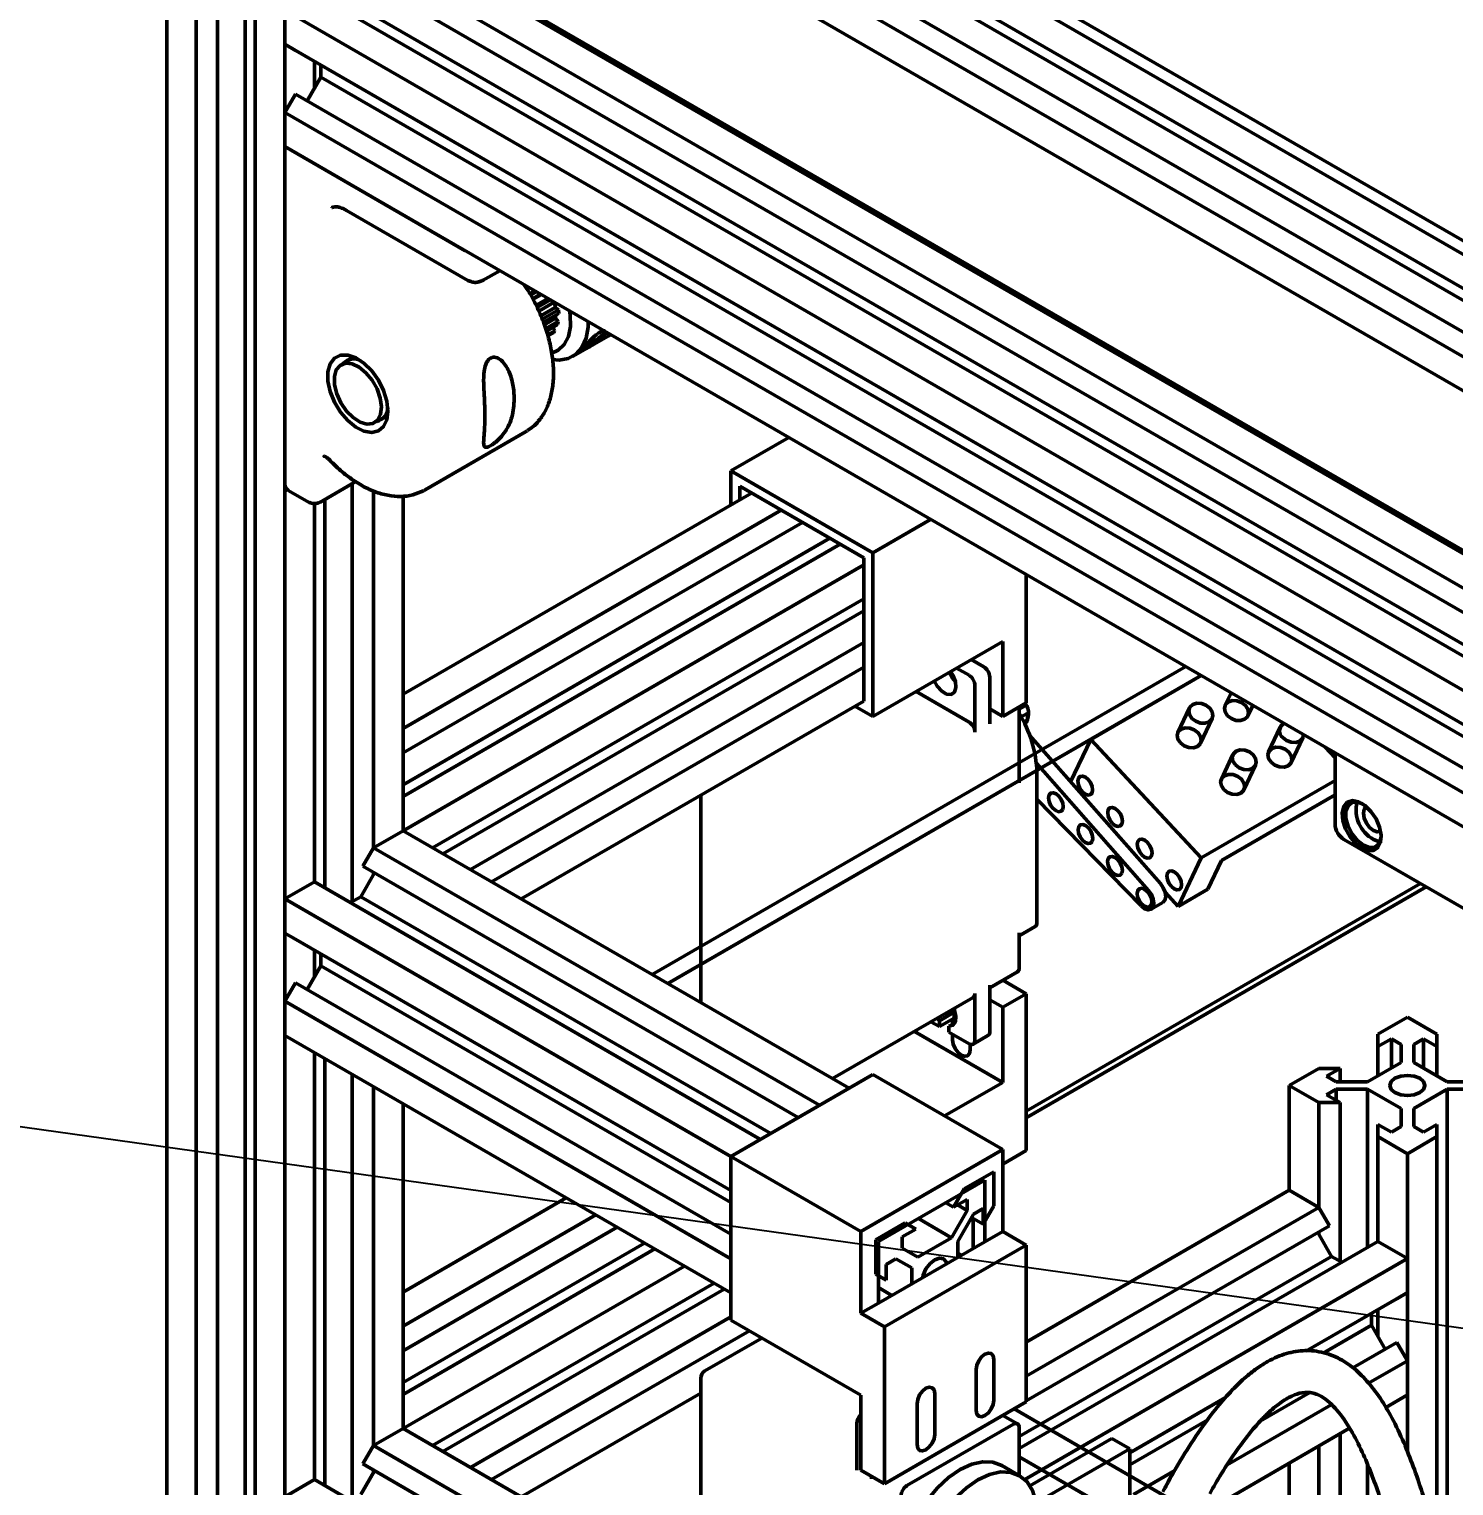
# Model space of a CAD drawing. Header units: millimetres. Extents: x 0 to 2215, y 0 to 863.
# Drawn here: x 1168.1 to 1253.4, y 499.2 to 586.4 of the extents above; entities that cross this region are included whole.
import ezdxf
from ezdxf import colors
from ezdxf.entities.mleader import LeaderData, LeaderLine
from ezdxf.math import Vec2, Vec3

# ---------------------------------------------------------------- set-up
doc = ezdxf.new("R2010")
doc.units = ezdxf.units.MM
doc.layers.add('粗实线层', color=7, linetype='Continuous', lineweight=50)
doc.styles.get("Standard").update_dxf_attribs({"font": ''})
doc.styles.get('Standard').set_extended_font_data('汉仪长仿宋体')

msp = doc.modelspace()

# ---------------------------------------------------------------- linework, layer by layer
at = {"layer": '粗实线层'}
for p, q in [((1176.324, 491.946), (1176.324, 618.51)), ((1181.012, 491.729), (1181.012, 618.293)), ((1178.092, 490.925), (1178.092, 617.489)), ((1179.365, 490.925), (1179.365, 617.489)), ((1181.628, 488.884), (1181.628, 615.448)), ((1183.395, 614.427), (1310.675, 540.951)), ((1183.395, 487.864), (1183.395, 614.427)), ((1183.395, 613.611), (1310.675, 540.134)), ((1183.395, 611.57), (1310.675, 538.093)), ((1184.032, 611.202), (1310.675, 538.093)), ((1185.552, 609.614), (1310.675, 537.382)), ((1184.032, 608.589), (1310.675, 535.48)), ((1183.395, 607.487), (1310.675, 534.01)), ((1183.395, 605.446), (1310.675, 531.969)), ((1190.467, 591.811), (1310.675, 522.416)), ((1190.467, 591.607), (1310.675, 522.212)), ((1188.699, 590.586), (1310.675, 520.171)), ((1188.062, 589.484), (1310.675, 518.701)), ((1185.163, 588.545), (1310.675, 516.089)), ((1187.935, 587.655), (1310.675, 516.799)), ((1183.395, 587.525), (1310.675, 514.048)), ((1183.395, 587.525), (1183.395, 585.483)), ((1183.395, 585.483), (1310.675, 512.007)), ((1183.395, 585.483), (1184.032, 585.116)), ((1184.032, 585.116), (1310.675, 512.006)), ((1185.163, 582.854), (1185.163, 584.463)), ((1185.552, 584.238), (1185.552, 583.527)), ((1185.552, 583.527), (1184.728, 582.101)), ((1185.552, 583.527), (1310.675, 511.296)), ((1184.032, 582.503), (1183.395, 581.401)), ((1184.032, 582.503), (1310.675, 509.394)), ((1183.395, 581.401), (1310.675, 507.924)), ((1183.395, 581.401), (1183.395, 579.359)), ((1183.395, 579.359), (1194.193, 573.126)), ((1183.395, 559.241), (1183.395, 579.359)), ((1183.395, 579.359), (1310.675, 505.883)), ((1187.086, 575.546), (1194.348, 571.354)), ((1195.221, 571.34), (1196.254, 571.936)), ((1197.782, 571.001), (1197.827, 571.028)), ((1197.857, 570.892), (1197.96, 570.952)), ((1198.052, 570.552), (1198.352, 570.725)), ((1198.094, 570.476), (1198.438, 570.675)), ((1198.216, 570.259), (1198.688, 570.531)), ((1198.243, 570.212), (1198.742, 570.5)), ((1198.425, 569.874), (1199.126, 570.278)), ((1198.49, 569.726), (1199.286, 570.186)), ((1198.586, 569.513), (1199.519, 570.052)), ((1198.712, 569.23), (1199.58, 569.731)), ((1198.802, 569.029), (1199.766, 569.586)), ((1198.868, 568.845), (1199.783, 569.373)), ((1199.766, 569.586), (1199.58, 569.731)), ((1199.766, 569.586), (1199.783, 569.373)), ((1198.916, 568.7), (1199.588, 569.088)), ((1198.999, 568.454), (1199.754, 568.89)), ((1199.043, 568.325), (1199.715, 568.713)), ((1199.555, 568.34), (1199.436, 568.551)), ((1199.754, 568.89), (1199.588, 569.088)), ((1199.754, 568.89), (1199.715, 568.713)), ((1199.122, 568.09), (1199.555, 568.34)), ((1199.142, 568.031), (1199.464, 568.217)), ((1199.187, 567.992), (1199.169, 568.046)), ((1199.555, 568.34), (1199.464, 568.217)), ((1200.618, 566.8), (1202.74, 568.025)), ((1202.603, 568.106), (1202.663, 568.236)), ((1202.876, 568.113), (1202.74, 568.025)), ((1187.34, 566.64), (1186.762, 566.306)), ((1188.762, 562.842), (1189.34, 563.176)), ((1197.897, 562.345), (1197.802, 562.288)), ((1191.792, 558.818), (1197.802, 562.288)), ((1213.551, 561.951), (1210.089, 559.952)), ((1186.082, 560.599), (1186.085, 560.596)), ((1210.089, 559.952), (1218.574, 555.054)), ((1210.089, 557.911), (1210.089, 559.952)), ((1185.485, 558.068), (1187.641, 559.313)), ((1187.426, 534.174), (1187.426, 559.188)), ((1210.619, 559.034), (1218.044, 554.748)), ((1210.619, 558.217), (1210.619, 559.034)), ((1183.603, 558.783), (1184.842, 558.068)), ((1185.163, 535.358), (1185.163, 557.998)), ((1185.779, 535.003), (1185.779, 558.237)), ((1188.699, 537.399), (1188.699, 558.752)), ((1190.467, 546.583), (1211.326, 558.625)), ((1190.467, 538.419), (1190.467, 558.443)), ((1190.467, 544.542), (1213.094, 557.605)), ((1190.467, 543.073), (1214.367, 556.87)), ((1222.036, 557.052), (1218.574, 555.054)), ((1190.467, 541.171), (1216.014, 555.919)), ((1190.467, 540.46), (1216.63, 555.564)), ((1218.044, 554.748), (1218.044, 546.174)), ((1218.574, 555.054), (1218.574, 545.255)), ((1190.467, 538.419), (1218.044, 554.339)), ((1227.766, 553.744), (1227.766, 546.071)), ((1192.235, 537.399), (1218.044, 552.298)), ((1192.235, 537.399), (1218.044, 552.298)), ((1192.85, 537.043), (1218.044, 551.587)), ((1194.498, 536.092), (1218.044, 549.685)), ((1226.352, 549.746), (1218.574, 545.255)), ((1226.352, 549.746), (1226.352, 545.255)), ((1224.473, 548.661), (1225.221, 548.229)), ((1195.771, 535.357), (1218.044, 548.215)), ((1237.306, 548.238), (1205.382, 529.809)), ((1238.234, 547.702), (1206.311, 529.273)), ((1223.589, 548.15), (1224.337, 547.719)), ((1225.574, 547.616), (1225.574, 544.82)), ((1238.234, 547.702), (1231.619, 543.883)), ((1221.167, 546.752), (1224.337, 544.922)), ((1224.69, 544.309), (1224.69, 547.106)), ((1240.016, 546.673), (1239.665, 545.929)), ((1197.539, 534.337), (1218.044, 546.174)), ((1218.574, 545.255), (1217.513, 545.868)), ((1227.766, 546.071), (1226.352, 545.255)), ((1227.7, 545.899), (1227.342, 545.692)), ((1227.342, 545.826), (1227.342, 541.288)), ((1237.533, 545.771), (1236.836, 544.296)), ((1241.021, 545.289), (1241.319, 545.92)), ((1226.352, 545.255), (1225.574, 545.704)), ((1227.822, 545.442), (1227.455, 545.23)), ((1227.822, 545.031), (1227.62, 544.914)), ((1227.769, 545.461), (1227.822, 545.442)), ((1238.192, 543.656), (1238.889, 545.13)), ((1227.962, 544.128), (1235.79, 535.256)), ((1242.961, 544.616), (1242.264, 543.142)), ((1231.619, 543.883), (1230.419, 541.344)), ((1231.619, 543.883), (1238.231, 536.792)), ((1243.621, 542.501), (1244.317, 543.975)), ((1246.243, 542.782), (1245.644, 543.424)), ((1228.372, 542.454), (1235.083, 534.848)), ((1240.132, 542.983), (1239.436, 541.509)), ((1240.792, 540.868), (1241.489, 542.342)), ((1246.243, 543.078), (1246.243, 538.814)), ((1228.403, 541.9), (1228.403, 532.918)), ((1238.231, 536.792), (1246.243, 541.417)), ((1208.281, 540.538), (1208.281, 528.136)), ((1246.243, 540.559), (1239.442, 536.633)), ((1228.403, 540.316), (1234.635, 533.918)), ((1190.467, 538.419), (1188.699, 537.399)), ((1217.16, 523.01), (1190.467, 538.419)), ((1188.699, 537.399), (1188.062, 536.297)), ((1215.392, 521.989), (1188.699, 537.399)), ((1246.773, 537.896), (1258.102, 531.356)), ((1246.95, 537.794), (1246.773, 537.896)), ((1258.112, 531.35), (1246.95, 537.794)), ((1214.119, 521.254), (1188.062, 536.297)), ((1236.861, 533.891), (1238.231, 536.792)), ((1238.629, 534.912), (1239.442, 536.633)), ((1185.163, 535.358), (1183.395, 534.337)), ((1211.856, 519.948), (1185.163, 535.358)), ((1188.759, 535.895), (1187.935, 534.468)), ((1188.699, 535.791), (1188.699, 535.929)), ((1187.935, 534.468), (1187.32, 534.113)), ((1212.471, 520.303), (1187.935, 534.468)), ((1227.766, 521.643), (1251.347, 535.255)), ((1227.766, 521.234), (1251.701, 535.051)), ((1236.072, 534.738), (1236.861, 533.891)), ((1236.861, 533.891), (1238.629, 534.912)), ((1183.395, 534.337), (1183.395, 532.296)), ((1210.089, 518.928), (1183.395, 534.337)), ((1235.236, 533.717), (1235.943, 534.125)), ((1227.342, 532.137), (1228.299, 532.689)), ((1210.089, 516.886), (1183.395, 532.296)), ((1183.395, 532.296), (1184.032, 531.928)), ((1210.089, 516.886), (1184.032, 531.928)), ((1227.342, 532.306), (1227.342, 530.203)), ((1185.163, 529.667), (1185.163, 531.275)), ((1185.552, 531.051), (1185.552, 530.34)), ((1185.552, 530.34), (1184.728, 528.913)), ((1210.089, 516.175), (1185.552, 530.34)), ((1184.032, 529.316), (1183.395, 528.213)), ((1210.089, 514.273), (1184.032, 529.316)), ((1225.574, 529.014), (1227.239, 529.975)), ((1226.369, 529.473), (1227.766, 528.666)), ((1216.167, 523.583), (1224.587, 528.444)), ((1224.69, 525.876), (1224.69, 528.673)), ((1225.574, 529.183), (1225.574, 526.386)), ((1227.766, 528.666), (1226.352, 527.85)), ((1227.766, 528.666), (1227.766, 519.276)), ((1210.089, 512.804), (1183.395, 528.213)), ((1183.395, 528.213), (1183.395, 526.172)), ((1222.569, 527.04), (1223.453, 527.551)), ((1223.453, 527.551), (1223.321, 527.713)), ((1223.347, 527.678), (1223.347, 527.728)), ((1223.453, 527.203), (1223.453, 527.551)), ((1225.574, 528.299), (1226.352, 527.85)), ((1226.352, 527.85), (1226.352, 523.359)), ((1222.061, 526.986), (1222.569, 526.692)), ((1222.569, 527.04), (1222.438, 527.203)), ((1223.453, 527.203), (1222.569, 526.692)), ((1222.569, 526.692), (1222.569, 527.04)), ((1223.135, 526.714), (1223.5, 526.924)), ((1223.135, 526.714), (1223.135, 526.366)), ((1223.347, 526.836), (1223.347, 527.141)), ((1250.571, 527.254), (1248.803, 526.234)), ((1252.338, 526.234), (1250.571, 527.254)), ((1210.089, 510.762), (1183.395, 526.172)), ((1221.066, 526.411), (1226.352, 523.359)), ((1223.135, 526.366), (1224.337, 525.672)), ((1223.347, 525.91), (1223.347, 526.243)), ((1224.587, 525.647), (1225.471, 526.157)), ((1248.803, 526.234), (1248.803, 525.499)), ((1248.803, 525.499), (1249.616, 525.968)), ((1249.616, 525.968), (1250.196, 525.633)), ((1249.616, 524.213), (1249.616, 525.968)), ((1250.946, 525.633), (1251.525, 525.968)), ((1251.525, 525.968), (1252.338, 525.499)), ((1251.525, 524.213), (1251.525, 525.968)), ((1252.338, 525.499), (1252.338, 526.234)), ((1185.163, 499.581), (1185.163, 525.151)), ((1224.408, 525.639), (1224.408, 525.298)), ((1248.803, 523.744), (1248.803, 525.499)), ((1250.196, 525.633), (1250.196, 524.548)), ((1250.946, 524.548), (1250.946, 525.633)), ((1252.338, 523.744), (1252.338, 525.499)), ((1185.779, 499.226), (1185.779, 524.796)), ((1245.267, 524.193), (1243.5, 523.172)), ((1246.54, 524.193), (1245.267, 524.193)), ((1245.727, 523.723), (1246.54, 524.193)), ((1246.54, 523.389), (1246.54, 524.193)), ((1250.196, 524.548), (1248.187, 523.389)), ((1252.954, 523.389), (1250.946, 524.548)), ((1187.426, 498.397), (1187.426, 523.845)), ((1188.699, 501.622), (1188.699, 523.11)), ((1218.574, 523.826), (1210.089, 518.928)), ((1226.352, 519.336), (1218.574, 523.826)), ((1226.352, 523.359), (1222.868, 521.348)), ((1243.5, 523.172), (1245.267, 522.152)), ((1243.5, 516.897), (1243.5, 523.172)), ((1246.307, 523.389), (1245.727, 523.723)), ((1248.187, 523.389), (1246.307, 523.389)), ((1254.834, 523.389), (1252.954, 523.389)), ((1245.727, 522.621), (1246.307, 522.956)), ((1246.54, 522.152), (1245.727, 522.621)), ((1246.307, 522.956), (1248.187, 522.956)), ((1246.307, 522.286), (1246.307, 522.956)), ((1248.187, 522.956), (1250.196, 521.796)), ((1248.187, 513.48), (1248.187, 522.956)), ((1250.946, 521.796), (1252.954, 522.956)), ((1252.954, 522.956), (1254.834, 522.956)), ((1252.954, 492.961), (1252.954, 522.956)), ((1190.467, 502.643), (1190.467, 522.09)), ((1245.267, 522.152), (1246.54, 522.152)), ((1245.267, 515.876), (1245.267, 522.152)), ((1246.54, 512.652), (1246.54, 522.152)), ((1250.196, 521.796), (1250.196, 520.711)), ((1250.946, 520.711), (1250.946, 521.796)), ((1248.803, 520.845), (1248.803, 520.111)), ((1249.616, 520.376), (1248.803, 520.845)), ((1250.196, 520.711), (1249.616, 520.376)), ((1251.525, 520.376), (1250.946, 520.711)), ((1252.338, 520.845), (1251.525, 520.376)), ((1252.338, 520.111), (1252.338, 520.845)), ((1248.803, 513.835), (1248.803, 520.111)), ((1248.803, 520.111), (1250.571, 519.09)), ((1250.571, 519.09), (1252.338, 520.111)), ((1252.338, 495.66), (1252.338, 520.111)), ((1210.089, 518.928), (1210.089, 509.129)), ((1217.867, 514.438), (1210.089, 518.928)), ((1226.352, 519.336), (1217.867, 514.438)), ((1226.352, 514.437), (1226.352, 519.336)), ((1227.766, 519.276), (1226.352, 518.46)), ((1250.571, 501.251), (1250.571, 519.09)), ((1224.054, 516.989), (1225.822, 518.009)), ((1225.822, 518.009), (1225.822, 515.968)), ((1218.928, 513.825), (1225.292, 517.499)), ((1225.292, 517.499), (1225.292, 513.824)), ((1190.467, 510.807), (1200.239, 516.448)), ((1223.418, 515.886), (1222.958, 516.152)), ((1223.418, 515.886), (1224.054, 516.989)), ((1224.231, 516.356), (1223.418, 515.886)), ((1224.231, 515.686), (1224.231, 516.356)), ((1243.5, 516.897), (1227.766, 507.814)), ((1245.267, 515.876), (1243.5, 516.897)), ((1190.467, 508.766), (1202.007, 515.428)), ((1223.29, 514.058), (1224.231, 515.686)), ((1224.231, 515.686), (1223.651, 516.021)), ((1224.606, 515.47), (1223.665, 513.841)), ((1225.185, 514.866), (1224.489, 515.268)), ((1225.185, 515.804), (1224.606, 515.47)), ((1225.822, 515.968), (1225.185, 514.866)), ((1225.185, 514.866), (1225.185, 515.804)), ((1245.267, 515.876), (1227.766, 505.773)), ((1245.904, 514.774), (1245.267, 515.876)), ((1190.467, 507.296), (1203.28, 514.693)), ((1217.867, 514.438), (1217.867, 509.538)), ((1218.751, 513.927), (1220.519, 514.948)), ((1221.155, 514.58), (1220.342, 514.111)), ((1220.519, 514.948), (1221.155, 514.58)), ((1223.29, 514.058), (1221.31, 515.201)), ((1224.584, 515.213), (1224.584, 513.416)), ((1226.352, 514.437), (1225.292, 513.824)), ((1227.766, 513.62), (1226.352, 514.437)), ((1245.904, 514.774), (1227.766, 504.304)), ((1245.267, 514.268), (1245.267, 514.407)), ((1190.467, 505.394), (1204.927, 513.742)), ((1218.751, 511.886), (1218.751, 513.927)), ((1218.928, 510.151), (1218.928, 513.825)), ((1225.292, 513.824), (1218.928, 510.151)), ((1227.766, 513.62), (1219.281, 508.722)), ((1220.342, 514.111), (1220.342, 513.441)), ((1221.282, 512.898), (1223.29, 514.058)), ((1223.665, 513.841), (1223.665, 512.886)), ((1248.803, 513.835), (1227.342, 501.446)), ((1227.766, 504.23), (1227.766, 513.62)), ((1246.031, 512.945), (1245.207, 514.372)), ((1250.571, 512.815), (1248.803, 513.835)), ((1190.467, 504.684), (1205.542, 513.387)), ((1219.967, 512.792), (1219.387, 512.457)), ((1220.907, 512.249), (1219.967, 512.792)), ((1220.907, 512.249), (1219.967, 512.792)), ((1220.342, 513.441), (1221.282, 512.898)), ((1223.877, 513.008), (1223.665, 513.13)), ((1246.031, 512.945), (1227.342, 502.157)), ((1250.571, 512.815), (1227.67, 499.595)), ((1246.646, 512.59), (1246.031, 512.945)), ((1250.571, 510.774), (1250.571, 512.815)), ((1190.467, 502.643), (1207.31, 512.366)), ((1219.387, 511.518), (1218.751, 511.886)), ((1219.387, 511.518), (1218.928, 511.784)), ((1219.387, 512.457), (1219.387, 511.518)), ((1220.907, 511.293), (1220.907, 512.249)), ((1192.235, 501.622), (1209.078, 511.346)), ((1192.235, 501.622), (1209.078, 511.346)), ((1192.85, 501.266), (1209.694, 510.99)), ((1219.726, 510.612), (1218.928, 511.073)), ((1218.928, 510.151), (1217.867, 509.538)), ((1250.571, 510.774), (1244.5, 507.269)), ((1249.934, 510.406), (1244.5, 507.269)), ((1249.934, 510.406), (1250.571, 510.774)), ((1194.498, 500.315), (1210.089, 509.316)), ((1219.281, 508.722), (1217.867, 509.538)), ((1248.414, 508.818), (1248.414, 509.529)), ((1248.803, 508.144), (1248.803, 509.753)), ((1195.771, 499.581), (1211.2, 508.488)), ((1217.867, 504.639), (1210.089, 509.129)), ((1219.281, 508.722), (1219.281, 499.332)), ((1248.414, 508.818), (1245.523, 507.149)), ((1249.238, 507.391), (1248.414, 508.818)), ((1211.946, 508.057), (1208.531, 506.086)), ((1249.934, 507.793), (1247.307, 506.277)), ((1250.571, 506.691), (1249.934, 507.793)), ((1225.822, 504.332), (1225.822, 506.782)), ((1250.571, 506.691), (1248.248, 505.35)), ((1250.571, 504.65), (1250.571, 506.691)), ((1224.761, 506.17), (1224.761, 503.72)), ((1208.281, 505.653), (1208.281, 490.016)), ((1244.736, 504.792), (1241.762, 503.075)), ((1197.539, 498.56), (1208.281, 504.761)), ((1217.867, 504.639), (1217.867, 500.148)), ((1219.281, 499.332), (1227.766, 504.23)), ((1221.226, 504.129), (1221.226, 501.679)), ((1222.286, 502.291), (1222.286, 504.741)), ((1239.695, 504.495), (1233.954, 501.181)), ((1239.695, 504.495), (1233.954, 501.181)), ((1246, 504.053), (1239.79, 500.467)), ((1250.571, 504.65), (1249.271, 503.899)), ((1227.239, 502.922), (1226.369, 503.424)), ((1227.041, 503.811), (1273.021, 477.268)), ((1238.621, 503.164), (1233.954, 500.47)), ((1190.467, 502.643), (1188.699, 501.622)), ((1208.281, 492.359), (1190.467, 502.643)), ((1217.619, 500.142), (1217.619, 502.938)), ((1226.989, 502.897), (1220.625, 499.223)), ((1227.342, 502.693), (1227.342, 499.832)), ((1247.113, 502.654), (1239.536, 498.28)), ((1246.54, 494.236), (1246.54, 502.323)), ((1188.699, 501.622), (1188.062, 500.52)), ((1208.281, 490.318), (1188.699, 501.622)), ((1227.985, 499.212), (1232.893, 502.046)), ((1228.35, 498.199), (1233.954, 501.433)), ((1233.954, 501.433), (1232.893, 502.046)), ((1233.954, 501.433), (1233.954, 498.681)), ((1245.267, 494.971), (1245.267, 501.588)), ((1214.473, 485.274), (1188.062, 500.52)), ((1227.367, 499.818), (1226.306, 500.43)), ((1227.342, 500.957), (1254.847, 485.079)), ((1243.5, 495.992), (1243.5, 500.568)), ((1248.187, 482.129), (1248.187, 500.474)), ((1185.163, 499.581), (1183.395, 498.561)), ((1212.21, 483.967), (1185.163, 499.581)), ((1188.759, 500.118), (1187.935, 498.691)), ((1188.699, 500.014), (1188.699, 500.152)), ((1219.281, 499.332), (1217.867, 500.148)), ((1218.503, 499.781), (1218.503, 499.632)), ((1236.66, 500.13), (1234.182, 498.7))]:
    msp.add_line(p, q, dxfattribs=at)
at = {"layer": '粗实线层', "flags": 128}
for points in [[(1200.433, 569.524), (1200.465, 569.292), (1200.48, 568.598), (1200.362, 567.994), (1200.117, 567.51), (1199.759, 567.171), (1199.371, 567.008)], [(1199.42, 566.622), (1199.819, 566.589), (1200.358, 566.681), (1200.815, 566.936), (1201.174, 567.344), (1201.418, 567.888), (1201.538, 568.546), (1201.55, 568.879)], [(1189.565, 563.533), (1189.498, 563.01), (1189.302, 562.603), (1188.993, 562.342), (1188.591, 562.247), (1188.129, 562.324), (1187.639, 562.568), (1187.158, 562.961), (1186.722, 563.473), (1186.363, 564.068), (1186.108, 564.699), (1185.975, 565.322), (1185.975, 565.889), (1186.108, 566.358), (1186.363, 566.696), (1186.722, 566.876), (1187.158, 566.885), (1187.639, 566.723), (1188.129, 566.401), (1188.591, 565.944), (1188.993, 565.385), (1189.302, 564.767), (1189.498, 564.134), (1189.565, 563.533)], [(1188.913, 564.858), (1188.62, 565.377), (1188.251, 565.824), (1187.838, 566.161), (1187.418, 566.357), (1187.029, 566.394), (1186.705, 566.27), (1186.475, 565.994), (1186.359, 565.593), (1186.368, 565.101), (1186.501, 564.563), (1186.746, 564.025), (1187.081, 563.536), (1187.476, 563.14), (1187.897, 562.87), (1188.306, 562.753), (1188.667, 562.797), (1188.947, 562.999), (1189.122, 563.341), (1189.176, 563.792), (1189.104, 564.313), (1188.913, 564.858)], [(1191.711, 558.773), (1191.722, 558.779), (1191.792, 558.818)], [(1223.234, 547.946), (1223.375, 547.728), (1223.523, 547.348), (1223.556, 546.991), (1223.465, 546.719), (1223.269, 546.579), (1222.999, 546.596), (1222.705, 546.766), (1222.435, 547.06), (1222.257, 547.382)], [(1223.528, 547.329), (1223.319, 547.57), (1223.141, 547.892)], [(1227.655, 546.007), (1227.677, 545.956), (1227.7, 545.899)], [(1237.68, 545.144), (1237.534, 545.367), (1237.491, 545.603), (1237.557, 545.816), (1237.723, 545.973), (1237.963, 546.05), (1238.241, 546.036), (1238.514, 545.933), (1238.741, 545.756), (1238.887, 545.533), (1238.93, 545.297), (1238.864, 545.085), (1238.698, 544.928), (1238.458, 544.85), (1238.18, 544.864), (1237.907, 544.967), (1237.68, 545.144)], [(1239.812, 545.303), (1239.666, 545.526), (1239.623, 545.762), (1239.689, 545.975), (1239.855, 546.132), (1240.095, 546.209), (1240.373, 546.195), (1240.646, 546.092), (1240.873, 545.915), (1241.019, 545.692), (1241.062, 545.456), (1240.996, 545.243), (1240.83, 545.086), (1240.59, 545.009), (1240.312, 545.023), (1240.039, 545.126), (1239.812, 545.303)], [(1239.812, 545.303), (1240.039, 545.126), (1240.312, 545.023), (1240.59, 545.009), (1240.83, 545.086), (1240.996, 545.243), (1241.062, 545.456), (1241.019, 545.692), (1240.873, 545.915), (1240.646, 546.092), (1240.373, 546.195), (1240.095, 546.209), (1239.855, 546.132), (1239.689, 545.975), (1239.623, 545.762), (1239.666, 545.526), (1239.812, 545.303)], [(1236.984, 543.67), (1236.838, 543.893), (1236.795, 544.129), (1236.861, 544.342), (1237.027, 544.499), (1237.267, 544.576), (1237.545, 544.562), (1237.818, 544.459), (1238.045, 544.282), (1238.191, 544.059), (1238.234, 543.823), (1238.168, 543.61), (1238.002, 543.453), (1237.762, 543.376), (1237.484, 543.39), (1237.211, 543.493), (1236.984, 543.67)], [(1236.984, 543.67), (1237.211, 543.493), (1237.484, 543.39), (1237.762, 543.376), (1238.002, 543.453), (1238.168, 543.61), (1238.234, 543.823), (1238.191, 544.059), (1238.045, 544.282), (1237.818, 544.459), (1237.545, 544.562), (1237.267, 544.576), (1237.027, 544.499), (1236.861, 544.342), (1236.795, 544.129), (1236.838, 543.893), (1236.984, 543.67)], [(1244.359, 544.166), (1244.358, 544.143), (1244.292, 543.93), (1244.126, 543.773), (1243.886, 543.696), (1243.608, 543.71), (1243.335, 543.813), (1243.108, 543.989)], [(1240.28, 542.357), (1240.134, 542.58), (1240.091, 542.816), (1240.157, 543.029), (1240.323, 543.185), (1240.563, 543.263), (1240.841, 543.249), (1241.114, 543.146), (1241.341, 542.969), (1241.487, 542.746), (1241.53, 542.51), (1241.464, 542.297), (1241.298, 542.14), (1241.058, 542.063), (1240.78, 542.077), (1240.507, 542.18), (1240.28, 542.357)], [(1242.412, 542.515), (1242.266, 542.739), (1242.223, 542.975), (1242.289, 543.187), (1242.455, 543.344), (1242.695, 543.421), (1242.973, 543.407), (1243.246, 543.304), (1243.473, 543.128), (1243.619, 542.904), (1243.662, 542.668), (1243.596, 542.456), (1243.43, 542.299), (1243.19, 542.221), (1242.912, 542.235), (1242.639, 542.339), (1242.412, 542.515)], [(1242.412, 542.515), (1242.639, 542.339), (1242.912, 542.235), (1243.19, 542.221), (1243.43, 542.299), (1243.596, 542.456), (1243.662, 542.668), (1243.619, 542.904), (1243.473, 543.128), (1243.246, 543.304), (1242.973, 543.407), (1242.695, 543.421), (1242.455, 543.344), (1242.289, 543.187), (1242.223, 542.975), (1242.266, 542.739), (1242.412, 542.515)], [(1231.12, 540.753), (1231.288, 540.615), (1231.458, 540.553), (1231.602, 540.579), (1231.7, 540.686), (1231.736, 540.861), (1231.704, 541.075), (1231.61, 541.296), (1231.468, 541.491), (1231.299, 541.629), (1231.13, 541.691), (1230.985, 541.665), (1230.887, 541.558), (1230.852, 541.383), (1230.883, 541.169), (1230.977, 540.948), (1231.12, 540.753)], [(1239.584, 540.882), (1239.437, 541.106), (1239.394, 541.342), (1239.461, 541.554), (1239.627, 541.711), (1239.867, 541.789), (1240.144, 541.775), (1240.417, 541.671), (1240.644, 541.495), (1240.79, 541.271), (1240.834, 541.036), (1240.767, 540.823), (1240.601, 540.666), (1240.361, 540.589), (1240.084, 540.603), (1239.811, 540.706), (1239.584, 540.882)], [(1239.584, 540.882), (1239.811, 540.706), (1240.084, 540.603), (1240.361, 540.589), (1240.601, 540.666), (1240.767, 540.823), (1240.834, 541.036), (1240.79, 541.271), (1240.644, 541.495), (1240.417, 541.671), (1240.144, 541.775), (1239.867, 541.789), (1239.627, 541.711), (1239.461, 541.554), (1239.394, 541.342), (1239.437, 541.106), (1239.584, 540.882)], [(1229.942, 539.688), (1229.979, 539.861), (1229.948, 540.075), (1229.855, 540.296), (1229.713, 540.491), (1229.545, 540.631), (1229.375, 540.693), (1229.23, 540.669), (1229.132, 540.563), (1229.095, 540.389), (1229.126, 540.175), (1229.219, 539.954), (1229.361, 539.759), (1229.529, 539.619), (1229.699, 539.557), (1229.844, 539.581), (1229.942, 539.688)], [(1232.902, 538.878), (1233.07, 538.74), (1233.24, 538.678), (1233.384, 538.703), (1233.482, 538.811), (1233.518, 538.986), (1233.486, 539.2), (1233.392, 539.421), (1233.25, 539.615), (1233.081, 539.754), (1232.912, 539.815), (1232.767, 539.79), (1232.669, 539.682), (1232.634, 539.508), (1232.665, 539.294), (1232.759, 539.073), (1232.902, 538.878)], [(1247.834, 537.365), (1248.213, 537.219), (1248.551, 537.236), (1248.811, 537.412), (1248.965, 537.729), (1248.997, 538.152), (1248.902, 538.637), (1248.692, 539.129), (1248.389, 539.577), (1248.026, 539.93), (1247.642, 540.152), (1247.279, 540.218), (1246.976, 540.12), (1246.765, 539.87), (1246.671, 539.495), (1246.703, 539.035), (1246.857, 538.539), (1247.117, 538.063), (1247.455, 537.657), (1247.834, 537.365)], [(1247.94, 537.549), (1247.577, 537.832), (1247.258, 538.229), (1247.021, 538.692), (1246.895, 539.164), (1246.895, 539.589), (1247.021, 539.916), (1247.258, 540.105), (1247.577, 540.134), (1247.888, 540.027)], [(1248.541, 538.427), (1248.311, 538.612), (1248.116, 538.875), (1247.986, 539.176), (1247.94, 539.468), (1247.986, 539.707), (1248.116, 539.857), (1248.116, 539.857)], [(1231.71, 537.781), (1231.746, 537.954), (1231.715, 538.168), (1231.622, 538.389), (1231.48, 538.584), (1231.312, 538.724), (1231.142, 538.786), (1230.997, 538.762), (1230.899, 538.655), (1230.862, 538.482), (1230.893, 538.268), (1230.986, 538.047), (1231.128, 537.852), (1231.297, 537.712), (1231.466, 537.65), (1231.611, 537.674), (1231.71, 537.781)], [(1234.673, 536.979), (1234.841, 536.841), (1235.011, 536.779), (1235.155, 536.804), (1235.253, 536.912), (1235.289, 537.087), (1235.257, 537.301), (1235.163, 537.522), (1235.021, 537.716), (1234.852, 537.855), (1234.683, 537.916), (1234.538, 537.891), (1234.441, 537.783), (1234.405, 537.609), (1234.436, 537.395), (1234.53, 537.174), (1234.673, 536.979)], [(1248.999, 538.102), (1248.985, 537.958), (1248.859, 537.631), (1248.622, 537.442), (1248.303, 537.413), (1247.94, 537.549)], [(1248.966, 538.384), (1248.771, 538.347), (1248.541, 538.427)], [(1248.541, 537.896), (1248.904, 537.76), (1248.928, 537.757)], [(1233.477, 535.873), (1233.513, 536.047), (1233.482, 536.26), (1233.389, 536.482), (1233.248, 536.677), (1233.079, 536.817), (1232.909, 536.879), (1232.764, 536.855), (1232.666, 536.748), (1232.629, 536.575), (1232.66, 536.361), (1232.753, 536.14), (1232.895, 535.944), (1233.064, 535.805), (1233.233, 535.742), (1233.378, 535.766), (1233.477, 535.873)], [(1236.444, 535.08), (1236.612, 534.942), (1236.782, 534.88), (1236.926, 534.905), (1237.024, 535.013), (1237.06, 535.188), (1237.028, 535.402), (1236.934, 535.623), (1236.792, 535.817), (1236.623, 535.956), (1236.454, 536.017), (1236.309, 535.992), (1236.212, 535.884), (1236.176, 535.71), (1236.207, 535.496), (1236.301, 535.275), (1236.444, 535.08)], [(1235.244, 533.967), (1235.281, 534.141), (1235.25, 534.354), (1235.157, 534.576), (1235.015, 534.771), (1234.847, 534.91), (1234.677, 534.973), (1234.532, 534.949), (1234.434, 534.842), (1234.397, 534.669), (1234.428, 534.455), (1234.521, 534.234), (1234.663, 534.038), (1234.831, 533.899), (1235.001, 533.836), (1235.146, 533.86), (1235.244, 533.967)], [(1235.083, 534.848), (1235.254, 534.602), (1235.365, 534.327), (1235.4, 534.063), (1235.354, 533.849), (1235.233, 533.715), (1235.055, 533.681), (1234.846, 533.752), (1234.635, 533.918)], [(1235.79, 535.256), (1235.961, 535.01), (1236.073, 534.735), (1236.108, 534.471), (1236.061, 534.257), (1235.943, 534.125)], [(1223.425, 527.773), (1223.465, 527.678), (1223.556, 527.301), (1223.523, 526.981), (1223.375, 526.774), (1223.135, 526.714)], [(1224.408, 525.298), (1224.367, 525.087), (1224.252, 524.955), (1224.08, 524.921), (1223.877, 524.992), (1223.674, 525.156), (1223.502, 525.388), (1223.387, 525.653), (1223.347, 525.91)], [(1251.313, 522.743), (1251.541, 522.94), (1251.621, 523.172), (1251.541, 523.404), (1251.313, 523.601), (1250.972, 523.732), (1250.571, 523.778), (1250.169, 523.732), (1249.828, 523.601), (1249.601, 523.404), (1249.521, 523.172), (1249.601, 522.94), (1249.828, 522.743), (1250.169, 522.612), (1250.571, 522.566), (1250.972, 522.612), (1251.313, 522.743)], [(1221.565, 511.673), (1221.6, 511.818), (1221.761, 512.189), (1222.002, 512.514), (1222.286, 512.743), (1222.57, 512.842), (1222.811, 512.795), (1222.972, 512.61), (1223.007, 512.506)], [(1225.822, 506.782), (1225.781, 506.993), (1225.667, 507.125), (1225.494, 507.159), (1225.292, 507.088), (1225.089, 506.924), (1224.917, 506.692), (1224.802, 506.427), (1224.761, 506.17)], [(1222.286, 504.741), (1222.246, 504.952), (1222.131, 505.084), (1221.959, 505.118), (1221.756, 505.047), (1221.553, 504.883), (1221.381, 504.651), (1221.266, 504.386), (1221.226, 504.129)], [(1224.761, 503.72), (1224.802, 503.509), (1224.917, 503.377), (1225.089, 503.343), (1225.292, 503.414), (1225.494, 503.578), (1225.667, 503.81), (1225.781, 504.075), (1225.822, 504.332)], [(1221.226, 501.679), (1221.266, 501.468), (1221.381, 501.336), (1221.553, 501.302), (1221.756, 501.373), (1221.959, 501.537), (1222.131, 501.769), (1222.246, 502.034), (1222.286, 502.291)], [(1226.306, 500.43), (1225.771, 500.628), (1225.16, 500.653), (1224.496, 500.502), (1223.807, 500.183), (1223.117, 499.706), (1222.454, 499.091), (1221.842, 498.361), (1221.307, 497.544), (1220.867, 496.671), (1220.54, 495.777), (1220.339, 494.895), (1220.271, 494.059)], [(1218.503, 499.632), (1218.51, 499.715), (1218.521, 499.77)], [(1228.403, 497.529), (1228.335, 498.286), (1228.134, 498.936), (1227.807, 499.453), (1227.367, 499.818), (1226.831, 500.016), (1226.22, 500.041), (1225.557, 499.89), (1224.867, 499.57), (1224.178, 499.094), (1223.514, 498.478), (1222.903, 497.748), (1222.367, 496.931), (1221.928, 496.059), (1221.601, 495.164), (1221.4, 494.282), (1221.332, 493.447)]]:
    msp.add_lwpolyline(points, dxfattribs=at)
at = {"layer": '粗实线层'}
for centre, radius, start, end in [((1196.365, 569.285), 3.246, 7.89139, 14.20771), ((1197.582, 569.357), 2.023, 352.3514, 357.52074), ((1187.519, 565.788), 0.864, 60.17615, 136.69397), ((1188.709, 563.743), 0.846, 282.35719, 0.76194), ((1183.871, 559.18), 0.48, 172.74417, 235.94365), ((1223.923, 547.071), 0.768, 2.60548, 57.39452), ((1224.807, 547.581), 0.768, 2.60548, 57.39452), ((1226.706, 545.423), 1.193, 326.11586, 31.49381), ((1223.923, 544.275), 0.768, 2.60548, 57.39452), ((1221.099, 541.628), 7.309, 2.13649, 31.32988), ((1226.475, 545.236), 1.362, 351.31827, 8.68173), ((1243.423, 544.388), 0.507, 117.0517, 231.73694), ((1249.526, 539.668), 2.028, 166.62061, 240.93592), ((1247.394, 538.867), 1.153, 182.60548, 237.39452), ((1228.165, 532.888), 0.24, 304.05635, 7.25583), ((1227.097, 530.176), 0.246, 305.01333, 6.29885), ((1224.453, 528.642), 0.24, 304.05635, 7.25583), ((1224.475, 525.841), 0.218, 230.79671, 9.21404), ((1225.337, 526.356), 0.24, 304.05635, 7.25583), ((1208.781, 505.653), 0.5, 119.99731, 180), ((1218.406, 502.897), 0.787, 133.1782, 176.95364), ((1227.127, 502.728), 0.218, 350.78596, 129.20329), ((1221.039, 498.576), 0.768, 122.60548, 177.39452)]:
    msp.add_arc(centre, radius, start, end, dxfattribs=at)
for points, knots in [([(1186.212, 575.706), (1186.214, 575.707), (1186.257, 575.746), (1186.355, 575.762), (1186.616, 575.753), (1186.881, 575.659), (1187.05, 575.566), (1187.086, 575.546)], [0, 0, 0, 0, 0.012648, 0.344222, 0.620517, 0.917152, 1, 1, 1, 1]), ([(1194.348, 571.354), (1194.422, 571.319), (1194.573, 571.248), (1194.824, 571.227), (1195.069, 571.268), (1195.208, 571.338), (1195.275, 571.372)], [0, 0, 0, 0, 0.2483058, 0.5103783, 0.7643566, 1, 1, 1, 1]), ([(1197.907, 562.373), (1198.031, 562.451), (1198.342, 562.65), (1198.737, 563.113), (1199.092, 563.723), (1199.336, 564.438), (1199.468, 565.243), (1199.484, 566.125), (1199.38, 567.06), (1199.161, 568.024), (1198.836, 568.995), (1198.405, 569.946), (1198.028, 570.652), (1197.775, 571.013), (1197.721, 571.089)], [0, 0, 0, 0, 0.056467, 0.142392, 0.229301, 0.318632, 0.410579, 0.504301, 0.598738, 0.693095, 0.787208, 0.881114, 0.974922, 1, 1, 1, 1]), ([(1201.3, 567.226), (1201.332, 567.237), (1201.396, 567.258), (1201.609, 567.379), (1201.886, 567.542), (1202.133, 567.699), (1202.313, 567.828), (1202.475, 567.958), (1202.552, 568.046), (1202.603, 568.106)], [0, 0, 0, 0, 0.166633, 0.333567, 0.499416, 0.667313, 0.750613, 0.833642, 1, 1, 1, 1]), ([(1202.555, 568.34), (1202.53, 568.343), (1202.458, 568.351), (1202.294, 568.277), (1202.128, 568.171), (1201.956, 568.037), (1201.743, 567.839), (1201.518, 567.587), (1201.419, 567.458), (1201.368, 567.393)], [0, 0, 0, 0, 0.099966, 0.278923, 0.368846, 0.460092, 0.640632, 0.819339, 1, 1, 1, 1]), ([(1202.441, 568.153), (1202.398, 568.103), (1202.311, 568.001), (1202.086, 567.829), (1201.876, 567.691), (1201.713, 567.59), (1201.639, 567.547), (1201.602, 567.525)], [0, 0, 0, 0, 0.243863, 0.489496, 0.744111, 0.872502, 1, 1, 1, 1]), ([(1202.462, 568.348), (1202.482, 568.328), (1202.523, 568.289), (1202.468, 568.199), (1202.441, 568.153)], [0, 0, 0, 0, 0.501999, 1, 1, 1, 1]), ([(1197.124, 564.264), (1197.098, 563.897), (1197.052, 563.227), (1196.709, 562.466), (1196.323, 561.97), (1196.046, 561.706), (1195.842, 561.545), (1195.675, 561.437), (1195.52, 561.366), (1195.404, 561.354), (1195.289, 561.437), (1195.286, 561.719), (1195.333, 562.253), (1195.372, 562.933), (1195.37, 563.923), (1195.286, 564.934), (1195.292, 565.816), (1195.387, 566.286), (1195.516, 566.545), (1195.667, 566.697), (1195.843, 566.765), (1196.089, 566.745), (1196.471, 566.505), (1196.837, 565.908), (1197.083, 565.099), (1197.11, 564.543), (1197.124, 564.264)], [0, 0, 0, 0, 0.08936, 0.162882, 0.200411, 0.222966, 0.237104, 0.251465, 0.265801, 0.28505, 0.304155, 0.362207, 0.407576, 0.475574, 0.54362, 0.640207, 0.688303, 0.715221, 0.73327, 0.747448, 0.763017, 0.778492, 0.808628, 0.868718, 0.934273, 1, 1, 1, 1]), ([(1201.368, 567.393), (1201.33, 567.339), (1201.282, 567.272), (1201.29, 567.259), (1201.291, 567.257)], [0, 0, 0, 0, 0.812691, 1, 1, 1, 1]), ([(1201.602, 567.525), (1201.568, 567.506), (1201.501, 567.468), (1201.422, 567.425), (1201.396, 567.418), (1201.385, 567.415)], [0, 0, 0, 0, 0.365203, 0.733332, 1, 1, 1, 1]), ([(1185.754, 560.834), (1185.751, 560.834), (1185.737, 560.833), (1185.804, 560.819), (1185.928, 560.745), (1186.031, 560.648), (1186.082, 560.599)], [0, 0, 0, 0, 0.0873971, 0.3905668, 0.6970029, 1, 1, 1, 1]), ([(1186.082, 560.599), (1186.206, 560.473), (1186.566, 560.108), (1187.196, 559.582), (1187.971, 559.073), (1188.764, 558.697), (1189.559, 558.467), (1190.331, 558.4), (1191.058, 558.484), (1191.485, 558.673), (1191.692, 558.765)], [0, 0, 0, 0, 0.070882, 0.204941, 0.339775, 0.475363, 0.611136, 0.745476, 0.876293, 1, 1, 1, 1]), ([(1184.788, 558.099), (1184.847, 558.07), (1184.966, 558.013), (1185.163, 557.99), (1185.361, 558.013), (1185.479, 558.07), (1185.538, 558.099)], [0, 0, 0, 0, 0.250006, 0.5, 0.749994, 1, 1, 1, 1]), ([(1255.828, 472.222), (1255.654, 474.033), (1255.334, 477.373), (1254.806, 481.791), (1254.286, 485.566), (1253.739, 489.003), (1253.096, 492.432), (1252.351, 495.731), (1251.618, 498.364), (1250.941, 500.354), (1250.352, 501.842), (1249.703, 503.211), (1248.971, 504.452), (1248.192, 505.481), (1247.304, 506.337), (1246.318, 506.963), (1245.195, 507.312), (1244.034, 507.324), (1243.097, 507.079), (1242.335, 506.73), (1241.696, 506.345), (1240.971, 505.798), (1240.153, 505.037), (1239.246, 504.021), (1238.255, 502.713), (1237.188, 501.074), (1236.4, 499.748), (1235.992, 498.957), (1235.934, 498.844)], [0, 0, 0, 0, 0.105369, 0.194293, 0.261199, 0.331116, 0.402634, 0.473008, 0.539858, 0.57523, 0.608405, 0.64479, 0.674727, 0.704658, 0.732334, 0.758373, 0.783605, 0.805769, 0.827635, 0.839005, 0.851737, 0.866896, 0.884709, 0.905671, 0.930447, 0.959737, 0.994211, 1, 1, 1, 1]), ([(1238.74, 498.739), (1238.971, 499.145), (1239.485, 500.046), (1240.307, 501.28), (1241.117, 502.356), (1241.793, 503.131), (1242.335, 503.666), (1242.893, 504.137), (1243.508, 504.539), (1244.187, 504.803), (1244.807, 504.832), (1245.559, 504.545), (1246.373, 503.798), (1247.19, 502.606), (1247.852, 501.308), (1248.413, 499.972), (1248.91, 498.584), (1249.596, 496.378), (1250.387, 493.211), (1251.193, 489.102), (1251.718, 485.807), (1252.051, 483.471), (1252.244, 482.031), (1252.449, 480.418), (1252.673, 478.541), (1252.904, 476.431), (1253.072, 474.802), (1253.159, 473.889), (1253.173, 473.737)], [0, 0, 0, 0, 0.024032, 0.053376, 0.076595, 0.094732, 0.10868, 0.11922, 0.137728, 0.156754, 0.181056, 0.210459, 0.254857, 0.300236, 0.342204, 0.378786, 0.415699, 0.455491, 0.551883, 0.651687, 0.749593, 0.781326, 0.812312, 0.848077, 0.891017, 0.939242, 0.989874, 1, 1, 1, 1])]:
    msp.add_open_spline(points, degree=3, knots=knots, dxfattribs=at)

# ---------------------------------------------------------------- leaders
ml = msp.add_multileader_mtext('Standard', dxfattribs=at)
ml.set_content('14', color=256)
ml.set_leader_properties()
ml.build(insert=Vec2(0, 0))
ml.multileader.update_dxf_attribs({"text_right_attachment_type": 6, "dogleg_length": 0.36})
ctx = ml.context
ctx.base_point, ctx.char_height, ctx.plane_origin = Vec3(1109.095, 539.985), 20, Vec3(1276.326, 505.498)
ctx.right_attachment, ctx.text_align_type = 6, 2
notes = []
notes.append((ctx, [(0, (1, 1, 0), (1129.679, 525.985), (-1, 0), 0.36, [(0, [(1276.326, 505.498)], 0, [])])]))
ctx.mtext.insert, ctx.mtext.alignment, ctx.mtext.flow_direction = Vec3(1127.319, 549.985), 3, 5
for ctx, leaders in notes:
    for number, flags, end, landing, length, lines in leaders:
        leader = LeaderData()
        leader.index, (leader.has_last_leader_line, leader.has_dogleg_vector, leader.attachment_direction) = number, flags
        leader.last_leader_point, leader.dogleg_vector, leader.dogleg_length = Vec3(end), Vec3(landing), length
        for number, points, colour, breaks in lines:
            line = LeaderLine()
            line.index, line.vertices, line.color, line.breaks = number, Vec3.list(points), colors.encode_raw_color(colour), breaks
            leader.lines.append(line)
        ctx.leaders.append(leader)

doc.saveas('drawing.dxf')
